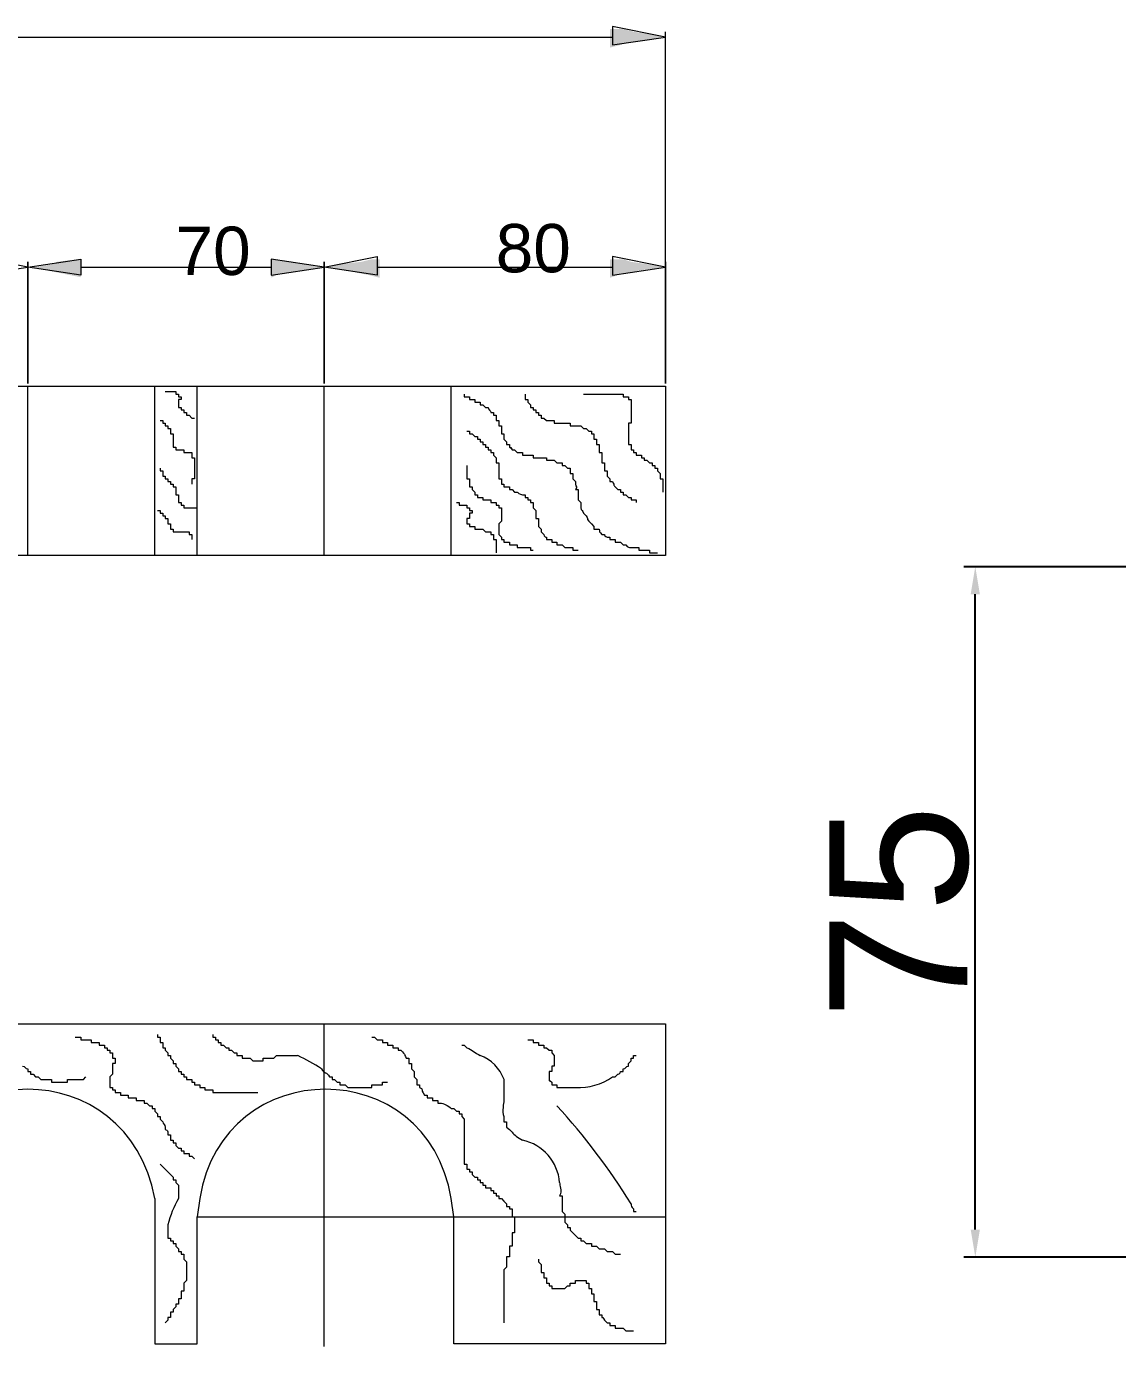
# Model space of a CAD drawing. Header units: millimetres. Extents: x -3009 to 55097, y -2803 to 5841.
# Drawn here: x 9743.6 to 9862.1, y 3608.5 to 3751.9 of the extents above; entities that cross this region are included whole.
import ezdxf

# ---------------------------------------------------------------- set-up
doc = ezdxf.new("R2010")
doc.units = ezdxf.units.MM
for name, color, linetype in [('DIM', 10, 'Continuous'), ('PDF2_Geometry', 7, 'Continuous'), ('PDF2_Solid Fills', 7, 'Continuous'), ('PDF2_Text', 7, 'Continuous')]:
    doc.layers.add(name, color=color, linetype=linetype)
doc.styles.add('PDF F1', font='arial.ttf')
doc.styles.get("Standard").update_dxf_attribs({"font": 'arial.ttf', "height": 15})
doc.dimstyles.new('DIM', dxfattribs={"dimtxt": 15, "dimasz": 3, "dimexe": 1.25, "dimexo": 0.625, "dimtad": 2, "dimtoh": 1, "dimdec": 0, "dimtxsty": 'Standard', "dimcen": 2.5, "dimclrd": 1, "dimclre": 4, "dimclrt": 1, "dimadec": 0, "dimazin": 0, "dimtfac": 1, "dimtdec": 0, "dimtmove": 0, "dimatfit": 3, "dimfxl": 1, "dimtfillclr": 4, "dimarcsym": 0})

# ---------------------------------------------------------------- blocks, each defined once
blk = doc.blocks.new('*D57')
at = {"layer": 'Defpoints', "color": 0, "transparency": 16777216}
for p in [(9846.64, 3693.25), (9871.16, 3693.25), (9871.16, 3618.25)]:
    blk.add_point(p, dxfattribs=at)
at = {"layer": 'DIM', "color": 4, "lineweight": -2, "transparency": 16777216}
for p, q in [((9870.54, 3693.25), (9845.39, 3693.25)), ((9870.54, 3618.25), (9845.39, 3618.25))]:
    blk.add_line(p, q, dxfattribs=at)
at = {"layer": 'DIM', "color": 1, "lineweight": -2, "transparency": 16777216}
blk.add_line((9846.64, 3621.25), (9846.64, 3690.25), dxfattribs=at)
at = {"layer": 'DIM', "color": 1, "transparency": 16777216}
for points in [[(9846.14, 3690.25), (9847.14, 3690.25), (9846.64, 3693.25)], [(9846.14, 3621.25), (9847.14, 3621.25), (9846.64, 3618.25)]]:
    blk.add_solid(points, dxfattribs=at)
at = {"layer": 'DIM', "color": 1, "transparency": 16777216, "insert": (9838.39, 3655.75), "char_height": 15, "attachment_point": 5, "rotation": 90}
blk.add_mtext('75', dxfattribs=at)

msp = doc.modelspace()

# ---------------------------------------------------------------- hatches: boundary and pattern name
at = {"layer": 'PDF2_Solid Fills', "transparency": 33554559}
for points in [[(9809.54, 3751.36), (9808.4, 3751.64), (9806.96, 3751.64), (9806.96, 3749.63), (9808.11, 3749.92), (9808.97, 3750.21), (9810.98, 3750.49), (9812.71, 3750.78), (9811.27, 3751.07)], [(9745.47, 3725.5), (9749.49, 3724.69), (9749.49, 3726.64), (9749.2, 3726.64), (9746.9, 3726.36), (9746.33, 3726.07), (9744.32, 3725.78)], [(9772.48, 3726.36), (9770.75, 3726.64), (9770.18, 3726.64), (9770.18, 3724.63), (9770.75, 3724.92), (9772.19, 3725.21), (9773.91, 3725.5), (9776.21, 3725.78), (9774.49, 3726.07)], [(9780.81, 3724.92), (9781.96, 3724.63), (9781.96, 3726.64), (9781.1, 3726.64), (9779.95, 3726.36), (9777.36, 3726.07), (9776.5, 3725.78), (9777.65, 3725.5), (9779.37, 3725.21)], [(9809.26, 3726.36), (9808.4, 3726.64), (9806.96, 3726.64), (9806.96, 3724.63), (9807.82, 3724.92), (9808.97, 3725.21), (9810.69, 3725.5), (9812.99, 3725.78), (9811.27, 3726.07)]]:
    msp.add_hatch(color=256, dxfattribs=at).paths.add_polyline_path(points)

# ---------------------------------------------------------------- linework, layer by layer
at = {"layer": 'PDF2_Geometry', "lineweight": 13}
for points in [[(9807.25, 3751.93), (9807.25, 3749.92), (9812.99, 3750.78)], [(9737.99, 3726.93), (9737.99, 3724.92), (9743.74, 3725.78)], [(9749.49, 3726.64), (9749.49, 3724.92), (9743.74, 3725.78)], [(9770.18, 3726.64), (9770.18, 3724.92), (9775.92, 3725.78)], [(9781.67, 3726.93), (9781.67, 3724.92), (9775.92, 3725.78)], [(9807.25, 3726.93), (9807.25, 3724.92), (9812.99, 3725.78)], [(9743.74, 3726.36), (9743.74, 3713.14)], [(9775.92, 3726.36), (9775.92, 3713.14)], [(9577.65, 3712.85), (9812.99, 3712.85), (9812.99, 3694.46), (9577.65, 3694.46)]]:
    msp.add_lwpolyline(points, close=True, dxfattribs=at)
for points in [[(9812.99, 3726.36), (9812.99, 3713.14), (9812.99, 3751.36)], [(9583.4, 3750.78), (9807.25, 3750.78)], [(9749.49, 3725.78), (9770.18, 3725.78)], [(9781.67, 3725.78), (9807.25, 3725.78)], [(9743.74, 3694.46), (9743.74, 3712.85)], [(9757.53, 3694.46), (9757.53, 3712.85)], [(9762.13, 3694.46), (9762.13, 3712.85)], [(9775.92, 3694.46), (9775.92, 3712.85)], [(9789.72, 3694.46), (9789.72, 3712.85)], [(9758.68, 3712.28), (9758.97, 3712.28), (9759.26, 3712.28), (9759.55, 3712.28), (9759.83, 3712.28), (9759.83, 3711.99), (9760.12, 3711.99), (9760.12, 3711.7), (9760.41, 3711.7), (9760.41, 3711.42), (9760.12, 3711.42)], [(9791.15, 3711.99), (9791.15, 3711.7), (9791.44, 3711.7), (9791.73, 3711.7), (9791.73, 3711.42), (9792.02, 3711.42), (9792.3, 3711.42), (9792.3, 3711.13), (9792.59, 3711.13), (9792.88, 3711.13), (9792.88, 3710.84), (9793.17, 3710.84)], [(9797.76, 3711.99), (9797.76, 3711.7), (9797.76, 3711.42), (9798.05, 3711.42), (9798.05, 3711.13), (9798.34, 3710.84), (9798.34, 3710.55), (9798.63, 3710.55), (9798.63, 3710.27), (9798.91, 3710.27), (9798.91, 3709.98), (9799.2, 3709.98), (9799.2, 3709.69), (9799.49, 3709.69), (9799.49, 3709.4), (9799.77, 3709.4), (9800.06, 3709.12), (9800.35, 3709.12), (9800.64, 3709.12), (9800.92, 3709.12), (9800.92, 3708.83), (9801.21, 3708.83), (9801.5, 3708.83), (9801.79, 3708.83), (9802.07, 3708.83), (9802.65, 3708.83), (9802.65, 3708.54), (9802.94, 3708.54), (9803.22, 3708.54), (9803.51, 3708.54), (9803.8, 3708.54), (9804.08, 3708.25), (9804.37, 3708.25), (9804.66, 3707.97), (9804.95, 3707.97), (9804.95, 3707.68), (9805.23, 3707.68), (9805.23, 3707.39), (9805.23, 3707.11), (9805.52, 3707.11), (9805.52, 3706.82), (9805.52, 3706.53), (9805.81, 3706.53), (9805.81, 3706.24), (9805.81, 3705.96), (9805.81, 3705.67), (9806.1, 3705.67), (9806.1, 3705.38), (9806.1, 3705.09), (9806.1, 3704.81), (9806.1, 3704.52), (9806.38, 3704.52), (9806.38, 3704.23), (9806.38, 3703.94), (9806.38, 3703.66), (9806.67, 3703.66), (9806.67, 3703.37), (9806.67, 3703.08), (9806.96, 3702.79), (9806.96, 3702.51), (9807.25, 3702.51)], [(9804.08, 3711.99), (9804.95, 3711.99), (9805.52, 3711.99)], [(9806.38, 3711.99), (9806.96, 3711.99)], [(9807.53, 3711.99), (9807.82, 3711.99), (9808.11, 3711.99), (9808.4, 3711.99), (9808.4, 3711.7), (9808.68, 3711.7), (9808.97, 3711.7), (9808.97, 3711.42), (9809.26, 3711.42), (9809.26, 3711.13), (9809.26, 3710.84)], [(9760.12, 3710.55), (9760.41, 3710.55), (9760.41, 3710.27), (9760.7, 3710.27), (9760.7, 3709.98), (9760.98, 3709.98), (9760.98, 3709.69), (9761.27, 3709.69), (9761.56, 3709.4), (9761.84, 3709.4)], [(9793.45, 3710.55), (9793.74, 3710.55)], [(9794.03, 3709.98), (9794.32, 3709.98), (9794.32, 3709.69), (9794.6, 3709.69), (9794.6, 3709.4), (9794.6, 3709.12), (9794.89, 3709.12), (9794.89, 3708.83), (9794.89, 3708.54), (9795.18, 3708.54), (9795.18, 3708.25), (9795.18, 3707.97), (9795.18, 3707.68), (9795.46, 3707.68), (9795.46, 3707.39), (9795.46, 3707.11), (9795.75, 3706.82), (9795.75, 3706.53), (9796.04, 3706.53), (9796.04, 3706.24)], [(9809.26, 3710.55), (9809.26, 3709.98), (9809.26, 3709.69), (9809.26, 3709.4), (9809.26, 3709.12), (9809.26, 3708.83), (9808.97, 3708.83), (9808.97, 3708.54), (9808.97, 3708.25), (9808.97, 3707.97), (9808.97, 3707.39)], [(9758.11, 3709.12), (9758.4, 3709.12), (9758.4, 3708.83), (9758.68, 3708.83), (9758.68, 3708.54), (9758.97, 3708.54), (9758.97, 3708.25), (9759.26, 3708.25), (9759.26, 3707.97), (9759.26, 3707.68), (9759.55, 3707.68), (9759.55, 3706.53), (9759.55, 3706.24), (9759.83, 3706.24), (9759.83, 3705.96), (9760.12, 3705.96), (9760.41, 3705.96), (9760.7, 3705.96), (9760.7, 3705.67), (9760.98, 3705.67), (9761.27, 3705.67), (9761.56, 3705.67), (9761.56, 3705.38), (9761.56, 3705.09), (9761.84, 3705.09), (9761.84, 3704.81)], [(9791.44, 3707.97), (9791.73, 3707.97), (9791.73, 3707.68), (9792.02, 3707.68), (9792.3, 3707.39), (9792.59, 3707.39), (9792.59, 3707.11), (9792.88, 3707.11), (9792.88, 3706.82), (9793.17, 3706.82), (9793.17, 3706.53), (9793.45, 3706.53), (9793.45, 3706.24), (9793.74, 3706.24), (9793.74, 3705.96), (9794.03, 3705.96), (9794.03, 3705.67), (9794.32, 3705.67), (9794.32, 3705.38), (9794.6, 3705.09), (9794.6, 3704.81), (9794.6, 3704.52), (9794.89, 3704.52), (9794.89, 3704.23), (9794.89, 3703.94), (9794.89, 3703.66), (9794.89, 3703.08), (9794.89, 3702.79), (9795.18, 3702.79), (9795.18, 3702.51), (9795.18, 3702.22), (9795.46, 3702.22), (9795.46, 3701.93), (9795.75, 3701.93), (9796.04, 3701.93), (9796.04, 3701.65), (9796.33, 3701.65)], [(9808.97, 3707.11), (9808.97, 3706.82), (9808.97, 3706.53), (9809.26, 3706.53), (9809.26, 3706.24), (9809.26, 3705.96), (9809.54, 3705.96), (9809.54, 3705.67), (9809.83, 3705.67), (9809.83, 3705.38), (9810.12, 3705.38), (9810.41, 3705.38), (9810.41, 3705.09), (9810.69, 3705.09), (9810.69, 3704.81), (9810.98, 3704.81), (9811.27, 3704.52), (9811.56, 3704.52), (9811.56, 3704.23), (9811.84, 3704.23), (9811.84, 3703.94), (9812.13, 3703.94), (9812.13, 3703.66), (9812.42, 3703.37), (9812.42, 3703.08), (9812.42, 3702.79), (9812.71, 3702.79), (9812.71, 3702.22), (9812.71, 3701.36)], [(9796.33, 3705.96), (9796.61, 3705.96), (9796.9, 3705.67), (9797.19, 3705.67), (9797.48, 3705.67), (9797.48, 3705.38), (9797.76, 3705.38), (9798.05, 3705.38)], [(9798.63, 3705.38), (9798.63, 3705.09), (9798.91, 3705.09), (9799.2, 3705.09), (9799.49, 3705.09), (9799.77, 3705.09), (9800.06, 3705.09), (9800.06, 3704.81), (9800.35, 3704.81), (9800.64, 3704.81), (9800.92, 3704.81), (9801.21, 3704.52), (9801.5, 3704.52), (9801.79, 3704.52), (9801.79, 3704.23), (9802.07, 3704.23), (9802.36, 3703.94), (9802.65, 3703.94), (9802.65, 3703.66), (9802.65, 3703.37), (9802.94, 3703.37), (9802.94, 3703.08), (9802.94, 3702.79), (9803.22, 3702.51), (9803.22, 3702.22)], [(9758.11, 3703.94), (9758.11, 3703.66), (9758.4, 3703.66), (9758.4, 3703.37), (9758.4, 3703.08), (9758.68, 3703.08), (9758.68, 3702.79), (9758.97, 3702.79), (9758.97, 3702.51), (9759.26, 3702.51), (9759.26, 3702.22), (9759.55, 3702.22), (9759.55, 3701.93), (9759.83, 3701.93), (9759.83, 3701.65), (9759.83, 3701.36), (9759.83, 3701.07), (9760.12, 3701.07), (9760.12, 3700.5), (9760.12, 3700.21), (9760.41, 3700.21), (9760.41, 3699.92), (9760.7, 3699.92), (9760.7, 3699.63), (9760.98, 3699.63), (9761.27, 3699.63), (9761.84, 3699.63), (9762.13, 3699.63)], [(9791.44, 3704.23), (9791.44, 3703.94), (9791.44, 3703.37), (9791.44, 3703.08), (9791.44, 3702.79), (9791.73, 3702.79), (9791.73, 3702.51), (9791.73, 3702.22), (9791.73, 3701.93), (9792.02, 3701.93), (9792.02, 3701.65), (9792.3, 3701.36), (9792.3, 3701.07), (9792.59, 3701.07), (9792.59, 3700.78), (9792.88, 3700.78), (9793.17, 3700.78), (9793.17, 3700.5), (9793.45, 3700.5), (9793.74, 3700.5), (9794.03, 3700.5), (9794.03, 3700.21), (9794.32, 3700.21), (9794.6, 3700.21), (9794.6, 3699.92), (9794.89, 3699.92), (9794.89, 3699.63), (9795.18, 3699.63), (9795.18, 3699.35)], [(9761.84, 3702.79), (9761.56, 3702.79), (9761.56, 3702.51), (9761.56, 3702.22)], [(9761.84, 3703.66), (9761.84, 3703.66)], [(9796.61, 3701.36), (9796.9, 3701.36)], [(9797.48, 3701.07), (9797.76, 3701.07), (9797.76, 3700.78), (9798.05, 3700.78), (9798.05, 3700.5), (9798.34, 3700.5), (9798.34, 3700.21), (9798.63, 3700.21), (9798.63, 3699.92), (9798.63, 3699.63), (9798.91, 3699.35), (9798.91, 3699.06), (9798.91, 3698.77), (9798.91, 3698.48), (9799.2, 3698.48), (9799.2, 3698.2), (9799.2, 3697.91), (9799.2, 3697.62), (9799.49, 3697.34), (9799.49, 3697.05), (9799.77, 3696.76)], [(9803.22, 3701.65), (9803.51, 3701.65), (9803.51, 3701.36), (9803.51, 3701.07), (9803.51, 3700.78), (9803.51, 3700.5), (9803.8, 3700.21), (9803.8, 3699.92), (9803.8, 3699.63)], [(9807.53, 3701.93), (9807.82, 3701.65), (9808.11, 3701.65), (9808.11, 3701.36), (9808.4, 3701.36), (9808.4, 3701.07), (9808.68, 3701.07), (9808.97, 3700.78), (9809.26, 3700.78), (9809.26, 3700.5), (9809.54, 3700.5), (9809.83, 3700.5), (9809.83, 3700.21)], [(9790.29, 3700.21), (9790.58, 3700.21), (9790.58, 3699.92), (9790.87, 3699.92), (9791.15, 3699.92), (9791.44, 3699.92), (9791.44, 3699.63), (9791.73, 3699.63), (9791.73, 3699.35), (9792.02, 3699.35), (9792.02, 3699.06), (9791.73, 3699.06), (9791.73, 3698.77), (9791.73, 3698.48), (9791.44, 3698.48), (9791.44, 3697.91), (9791.73, 3697.91), (9791.73, 3697.62), (9792.02, 3697.62), (9792.3, 3697.62), (9792.3, 3697.34), (9792.59, 3697.34), (9792.88, 3697.34), (9793.17, 3697.34), (9793.45, 3697.05), (9793.74, 3697.05), (9794.03, 3697.05), (9794.03, 3696.76), (9794.32, 3696.76), (9794.32, 3696.47), (9794.32, 3696.19), (9794.6, 3696.19), (9794.6, 3695.9), (9794.6, 3695.61)], [(9757.82, 3699.35), (9758.11, 3699.35), (9758.11, 3699.06), (9758.4, 3699.06), (9758.4, 3698.77), (9758.68, 3698.77), (9758.68, 3698.48), (9758.97, 3698.48), (9758.97, 3698.2), (9758.97, 3697.91), (9759.26, 3697.91), (9759.26, 3697.62), (9759.26, 3697.34), (9759.55, 3697.34), (9759.55, 3697.05), (9759.83, 3697.05)], [(9795.18, 3698.77), (9795.18, 3698.48), (9795.18, 3698.2), (9794.89, 3697.91), (9794.89, 3697.62), (9794.89, 3696.76), (9795.18, 3696.47), (9795.18, 3696.19), (9795.46, 3696.19), (9795.46, 3695.9), (9795.75, 3695.9), (9796.04, 3695.9), (9796.04, 3695.61), (9796.33, 3695.61), (9796.61, 3695.61), (9796.9, 3695.61), (9796.9, 3695.32), (9797.19, 3695.32), (9797.48, 3695.32), (9798.05, 3695.32), (9798.34, 3695.32), (9798.34, 3695.04), (9798.63, 3695.04)], [(9804.08, 3699.06), (9804.37, 3698.77)], [(9804.66, 3698.2), (9804.66, 3698.2)], [(9760.41, 3697.05), (9760.7, 3697.05), (9760.98, 3697.05), (9761.27, 3697.05), (9761.27, 3696.76), (9761.56, 3696.76), (9761.56, 3696.47), (9761.56, 3696.19)], [(9804.95, 3697.91), (9805.23, 3697.62), (9805.23, 3697.34), (9805.52, 3697.34), (9805.81, 3697.34)], [(9806.1, 3696.76), (9806.38, 3696.76)], [(9800.06, 3696.47), (9800.06, 3696.19), (9800.35, 3696.19), (9800.64, 3696.19), (9800.64, 3695.9), (9800.92, 3695.9), (9801.21, 3695.9), (9801.21, 3695.61), (9801.5, 3695.61), (9801.79, 3695.61), (9802.07, 3695.32), (9802.36, 3695.32), (9802.65, 3695.32), (9802.94, 3695.32), (9802.94, 3695.04), (9803.22, 3695.04), (9803.51, 3695.04)], [(9806.67, 3696.47), (9806.96, 3696.47), (9806.96, 3696.19), (9807.25, 3696.19), (9807.53, 3696.19), (9807.53, 3695.9), (9807.82, 3695.9), (9808.11, 3695.9), (9808.4, 3695.61), (9808.68, 3695.61)], [(9809.26, 3695.32), (9809.54, 3695.32), (9809.83, 3695.32), (9810.12, 3695.32), (9810.12, 3695.04), (9810.41, 3695.04), (9810.69, 3695.04), (9810.98, 3695.04), (9811.27, 3695.04), (9811.27, 3694.75), (9811.56, 3694.75), (9811.84, 3694.75), (9812.13, 3694.75)], [(9794.6, 3695.04), (9794.6, 3694.75)], [(9577.65, 3643.6), (9812.99, 3643.6), (9812.99, 3608.83), (9790, 3608.83), (9790, 3622.62), (9789.72, 3624.64)], [(9775.92, 3608.54), (9775.92, 3622.62), (9775.92, 3643.6)], [(9748.91, 3642.16), (9749.2, 3642.16), (9749.49, 3642.16), (9749.49, 3641.88), (9749.78, 3641.88), (9750.06, 3641.88), (9750.35, 3641.88), (9750.64, 3641.88), (9750.64, 3641.59), (9750.93, 3641.59), (9751.21, 3641.59), (9751.5, 3641.59), (9751.5, 3641.3), (9751.79, 3641.3), (9752.07, 3641.3), (9752.07, 3641.01), (9752.36, 3641.01), (9752.36, 3640.73), (9752.65, 3640.73), (9752.65, 3640.44), (9752.94, 3640.44), (9752.94, 3640.15), (9752.94, 3639.87), (9753.22, 3639.87), (9753.22, 3639.29), (9752.94, 3639.29), (9752.94, 3639), (9752.94, 3638.72), (9752.94, 3638.43), (9752.94, 3638.14), (9752.65, 3637.85), (9752.65, 3637.57), (9752.65, 3636.99), (9752.65, 3636.7), (9752.94, 3636.7), (9752.94, 3636.42), (9753.22, 3636.42), (9753.22, 3636.13), (9753.51, 3636.13), (9753.8, 3636.13), (9753.8, 3635.84), (9754.09, 3635.84), (9754.37, 3635.84), (9754.66, 3635.84), (9754.66, 3635.55), (9754.95, 3635.55), (9755.24, 3635.55), (9755.52, 3635.55), (9755.52, 3635.27), (9755.81, 3635.27), (9756.1, 3635.27), (9756.38, 3635.27), (9756.38, 3634.98), (9756.67, 3634.98), (9756.96, 3634.69), (9757.25, 3634.69), (9757.25, 3634.41), (9757.53, 3634.41), (9757.53, 3634.12), (9757.82, 3633.83), (9757.82, 3633.54), (9758.11, 3633.54), (9758.11, 3633.26), (9758.4, 3632.97)], [(9757.82, 3642.45), (9757.82, 3642.16), (9758.11, 3642.16), (9758.11, 3641.88), (9758.11, 3641.59), (9758.4, 3641.59), (9758.4, 3641.3), (9758.4, 3641.01), (9758.68, 3641.01), (9758.68, 3640.73), (9758.97, 3640.44), (9758.97, 3640.15), (9759.26, 3640.15), (9759.26, 3639.87), (9759.55, 3639.58), (9759.55, 3639.29), (9759.83, 3639.29), (9759.83, 3639), (9760.12, 3638.72), (9760.12, 3638.43), (9760.41, 3638.43), (9760.41, 3638.14), (9760.7, 3638.14), (9760.7, 3637.85), (9760.98, 3637.85), (9760.98, 3637.57), (9761.27, 3637.57), (9761.56, 3637.57), (9761.56, 3637.28), (9761.84, 3637.28), (9761.84, 3636.99), (9762.13, 3636.99), (9762.42, 3636.99), (9762.42, 3636.7), (9762.71, 3636.7), (9762.99, 3636.7), (9762.99, 3636.42), (9763.28, 3636.42), (9763.57, 3636.42), (9763.86, 3636.42), (9763.86, 3636.13), (9764.14, 3636.13), (9764.43, 3636.13), (9765.29, 3636.13), (9765.58, 3636.13)], [(9763.86, 3642.45), (9763.86, 3642.16), (9764.14, 3642.16), (9764.14, 3641.88), (9764.43, 3641.88), (9764.43, 3641.59), (9764.72, 3641.59), (9764.72, 3641.3), (9765.01, 3641.3), (9765.29, 3641.01), (9765.58, 3641.01), (9765.58, 3640.73), (9765.87, 3640.73), (9766.15, 3640.44), (9766.44, 3640.44), (9766.44, 3640.15), (9766.73, 3640.15), (9767.02, 3640.15), (9767.02, 3639.87), (9767.3, 3639.87), (9767.59, 3639.87), (9767.88, 3639.87), (9768.17, 3639.58), (9769.32, 3639.58), (9769.32, 3639.87), (9769.6, 3639.87), (9769.89, 3639.87), (9770.18, 3639.87), (9770.47, 3639.87), (9770.75, 3640.15), (9771.04, 3640.15), (9771.33, 3640.15), (9771.61, 3640.15), (9772.19, 3640.15)], [(9781.1, 3642.16), (9781.38, 3642.16), (9781.67, 3641.88), (9781.96, 3641.88), (9782.25, 3641.88), (9782.25, 3641.59), (9782.53, 3641.59), (9782.82, 3641.59), (9782.82, 3641.3), (9783.11, 3641.3), (9783.4, 3641.3), (9783.4, 3641.01), (9783.68, 3641.01), (9783.97, 3641.01), (9783.97, 3640.73), (9784.26, 3640.73)], [(9790.87, 3641.3), (9791.15, 3641.3), (9791.44, 3641.01)], [(9798.05, 3641.88), (9798.34, 3641.88), (9798.63, 3641.88), (9798.63, 3641.59), (9798.91, 3641.59), (9799.2, 3641.59), (9799.2, 3641.3), (9799.49, 3641.3), (9799.77, 3641.3), (9799.77, 3641.01), (9800.06, 3641.01), (9800.35, 3640.73), (9800.64, 3640.73), (9800.64, 3640.44), (9800.92, 3640.15), (9800.92, 3639.87), (9800.92, 3639.58), (9800.92, 3639.29), (9800.92, 3639), (9800.64, 3639), (9800.64, 3638.72), (9800.64, 3638.43), (9800.35, 3638.43), (9800.35, 3638.14), (9800.35, 3637.85), (9800.35, 3637.57)], [(9784.83, 3639.87), (9785.12, 3639.87), (9785.12, 3639.58), (9785.12, 3639.29), (9785.41, 3639.29), (9785.41, 3639), (9785.41, 3638.72), (9785.69, 3638.43), (9785.69, 3638.14), (9785.69, 3637.85), (9785.98, 3637.57), (9785.98, 3637.28), (9785.98, 3636.99), (9786.27, 3636.99), (9786.27, 3636.7)], [(9808.97, 3639), (9808.97, 3639.29), (9809.26, 3639.58), (9809.26, 3639.87), (9809.54, 3639.87), (9809.54, 3640.15), (9809.83, 3640.15)], [(9743.74, 3638.72), (9743.74, 3638.43), (9744.03, 3638.43), (9744.03, 3638.14), (9744.32, 3638.14), (9744.6, 3637.85), (9744.89, 3637.85), (9745.18, 3637.57), (9745.47, 3637.57), (9745.75, 3637.57), (9746.33, 3637.57), (9746.33, 3637.28)], [(9747.76, 3637.28), (9748.05, 3637.28), (9748.05, 3637.57), (9748.63, 3637.57), (9748.91, 3637.57), (9749.2, 3637.57), (9749.49, 3637.57), (9749.78, 3637.57), (9750.06, 3637.85)], [(9776.5, 3637.85), (9776.79, 3637.85), (9776.79, 3637.57), (9777.07, 3637.57), (9777.36, 3637.28), (9777.65, 3637.28), (9777.65, 3636.99), (9777.94, 3636.99), (9778.22, 3636.99), (9778.51, 3636.7), (9779.09, 3636.7), (9779.95, 3636.7), (9780.52, 3636.7), (9780.81, 3636.7), (9781.1, 3636.7), (9781.1, 3636.99), (9781.38, 3636.99), (9781.67, 3636.99), (9781.96, 3636.99), (9782.25, 3636.99), (9782.25, 3637.28), (9782.53, 3637.28), (9782.82, 3637.28)], [(9807.53, 3637.85), (9807.82, 3638.14)], [(9808.11, 3638.43), (9808.4, 3638.43), (9808.4, 3638.72)], [(9800.64, 3637.28), (9800.64, 3636.99), (9800.92, 3636.99), (9801.21, 3636.99), (9801.21, 3636.7), (9801.5, 3636.7), (9801.79, 3636.7), (9802.07, 3636.7), (9802.36, 3636.7), (9802.65, 3636.7)], [(9767.02, 3636.13), (9767.02, 3636.13)], [(9767.59, 3636.13), (9768.17, 3636.13), (9768.74, 3636.13)], [(9786.84, 3635.84), (9787.13, 3635.84), (9787.13, 3635.55), (9787.42, 3635.55), (9787.71, 3635.55), (9787.71, 3635.27), (9787.99, 3635.27), (9788.28, 3635.27), (9788.28, 3634.98), (9788.57, 3634.98)], [(9795.46, 3635.84), (9795.46, 3635.27)], [(9789.72, 3634.41), (9790, 3634.41), (9790.29, 3634.12), (9790.58, 3634.12), (9790.58, 3633.83), (9790.87, 3633.83), (9790.87, 3633.54), (9791.15, 3633.26), (9791.15, 3632.97), (9791.15, 3631.82), (9791.15, 3631.53), (9791.15, 3630.96), (9791.15, 3630.67), (9791.15, 3629.23), (9791.15, 3628.95), (9791.15, 3628.66), (9791.15, 3628.37), (9791.44, 3628.37), (9791.44, 3628.08), (9791.44, 3627.8), (9791.73, 3627.8), (9791.73, 3627.51), (9792.02, 3627.51), (9792.02, 3627.22), (9792.3, 3626.93), (9792.59, 3626.93), (9792.59, 3626.65), (9792.88, 3626.65), (9792.88, 3626.36), (9793.17, 3626.36), (9793.17, 3626.07), (9793.45, 3626.07), (9793.45, 3625.79), (9793.74, 3625.79), (9794.03, 3625.79), (9794.03, 3625.5), (9794.32, 3625.5), (9794.32, 3625.21), (9794.6, 3625.21), (9794.6, 3624.92), (9794.89, 3624.92), (9794.89, 3624.64), (9795.18, 3624.64), (9795.46, 3624.35), (9795.75, 3624.06), (9795.75, 3623.77), (9796.04, 3623.77), (9796.04, 3623.49), (9796.33, 3623.49), (9796.33, 3623.2), (9796.33, 3622.91), (9796.33, 3622.62), (9796.61, 3622.62), (9796.61, 3622.34), (9796.61, 3622.05), (9796.61, 3621.47), (9796.61, 3621.19), (9796.61, 3620.9), (9796.33, 3620.9), (9796.33, 3620.61), (9796.33, 3620.33), (9796.33, 3620.04), (9796.33, 3619.75), (9796.33, 3619.46), (9796.04, 3619.46), (9796.04, 3619.18), (9796.04, 3618.89), (9796.04, 3618.6), (9796.04, 3618.31), (9795.75, 3618.31), (9795.75, 3618.03), (9795.75, 3617.74), (9795.75, 3617.45), (9795.75, 3617.16), (9795.46, 3616.88), (9795.46, 3616.59), (9795.46, 3616.3), (9795.46, 3616.02), (9795.46, 3615.73), (9795.46, 3614.87), (9795.46, 3614.29)], [(9795.46, 3633.54), (9795.46, 3633.26), (9795.46, 3632.97), (9795.75, 3632.97), (9795.75, 3632.68), (9795.75, 3632.39), (9796.04, 3632.11), (9796.33, 3631.82)], [(9758.68, 3632.39), (9758.68, 3632.11)], [(9758.97, 3631.82), (9758.97, 3631.53), (9759.26, 3631.53), (9759.26, 3631.24), (9759.26, 3630.96), (9759.55, 3630.96), (9759.55, 3630.67), (9759.83, 3630.67), (9759.83, 3630.38), (9760.12, 3630.1), (9760.41, 3630.1), (9760.41, 3629.81), (9760.7, 3629.81), (9760.7, 3629.52), (9760.98, 3629.52), (9761.27, 3629.52), (9761.27, 3629.23), (9761.56, 3629.23), (9761.84, 3628.95)], [(9758.11, 3628.37), (9758.11, 3628.37)], [(9758.97, 3627.51), (9759.26, 3627.22), (9759.55, 3626.93), (9759.55, 3626.65), (9759.83, 3626.65), (9759.83, 3626.36), (9760.12, 3626.07), (9760.12, 3625.79), (9760.12, 3625.5), (9760.12, 3625.21)], [(9801.5, 3624.92), (9801.79, 3624.92), (9801.79, 3624.35), (9801.79, 3624.06), (9801.79, 3623.77), (9801.79, 3623.49), (9801.79, 3623.2), (9802.07, 3622.91), (9802.07, 3622.62), (9802.07, 3622.34), (9802.07, 3622.05), (9802.36, 3621.76), (9802.36, 3621.47), (9802.65, 3621.47), (9802.65, 3621.19), (9802.94, 3620.9), (9803.22, 3620.61), (9803.51, 3620.33), (9803.8, 3620.33), (9803.8, 3620.04), (9804.08, 3620.04), (9804.37, 3619.75), (9804.66, 3619.75), (9804.95, 3619.75), (9804.95, 3619.46), (9805.23, 3619.46), (9805.52, 3619.46), (9805.81, 3619.18), (9806.1, 3619.18), (9806.38, 3619.18), (9806.67, 3618.89)], [(9757.53, 3624.64), (9757.53, 3622.62), (9757.53, 3608.83), (9762.13, 3608.83), (9762.13, 3622.62), (9775.92, 3622.62), (9812.99, 3622.62)], [(9762.42, 3624.64), (9762.13, 3622.62)], [(9809.54, 3623.49), (9809.54, 3623.2), (9809.83, 3623.2)], [(9758.97, 3621.19), (9758.97, 3620.9), (9758.97, 3620.61), (9758.97, 3620.33), (9759.26, 3620.33), (9759.26, 3620.04), (9759.55, 3620.04), (9759.55, 3619.75), (9759.83, 3619.75), (9759.83, 3619.46), (9760.12, 3619.18), (9760.12, 3618.89), (9760.41, 3618.89), (9760.41, 3618.6), (9760.7, 3618.6), (9760.7, 3618.31), (9760.7, 3618.03), (9760.98, 3617.74), (9760.98, 3617.45), (9760.98, 3617.16)], [(9799.2, 3618.03), (9799.2, 3617.74), (9799.49, 3617.45), (9799.49, 3617.16), (9799.49, 3616.88), (9799.49, 3616.59), (9799.77, 3616.59), (9799.77, 3616.3), (9799.77, 3616.02), (9800.06, 3616.02), (9800.06, 3615.73), (9800.06, 3615.44), (9800.35, 3615.44), (9800.35, 3615.15), (9800.64, 3615.15), (9800.64, 3614.87), (9800.92, 3614.87)], [(9807.25, 3618.89), (9807.53, 3618.6), (9807.82, 3618.6), (9808.11, 3618.6)], [(9760.98, 3616.3), (9760.98, 3616.02), (9760.98, 3615.73), (9760.7, 3615.44), (9760.7, 3615.15), (9760.7, 3614.87), (9760.7, 3614.58), (9760.41, 3614.58), (9760.41, 3614.29), (9760.41, 3614), (9760.41, 3613.72), (9760.12, 3613.72), (9760.12, 3613.43), (9760.12, 3613.14), (9759.83, 3613.14), (9759.83, 3612.85), (9759.55, 3612.57), (9759.55, 3612.28), (9759.26, 3612.28), (9759.26, 3611.99), (9759.26, 3611.7), (9758.97, 3611.7), (9758.97, 3611.42), (9758.68, 3611.13)], [(9801.5, 3614.87), (9801.79, 3614.87), (9802.07, 3614.87), (9802.36, 3615.15), (9802.65, 3615.15), (9802.65, 3615.44), (9802.94, 3615.44), (9803.22, 3615.44), (9803.22, 3615.73), (9803.51, 3615.73)], [(9804.08, 3615.73), (9804.37, 3615.73), (9804.37, 3615.44), (9804.66, 3615.44), (9804.66, 3615.15), (9804.66, 3614.87), (9804.95, 3614.87), (9804.95, 3614.58), (9804.95, 3614.29), (9805.23, 3614.29), (9805.23, 3614), (9805.23, 3613.72), (9805.23, 3613.43), (9805.52, 3613.43), (9805.52, 3613.14), (9805.52, 3612.85), (9805.52, 3612.57), (9805.81, 3612.57), (9805.81, 3612.28), (9805.81, 3611.99), (9806.1, 3611.99), (9806.1, 3611.7)], [(9795.46, 3611.7), (9795.46, 3611.13)], [(9806.38, 3611.42), (9806.67, 3611.13), (9806.96, 3611.13), (9806.96, 3610.84), (9807.25, 3610.84), (9807.53, 3610.84), (9807.53, 3610.56), (9807.82, 3610.56), (9808.11, 3610.56), (9808.4, 3610.56), (9808.68, 3610.27), (9808.97, 3610.27), (9809.54, 3610.27)]]:
    msp.add_lwpolyline(points, dxfattribs=at)
for centre, radius, start, end in [((9765.01, 3622.62), 19.29, 56.5467, 65.3441), ((9791.44, 3636.13), 4.27, 19.6538, 70.3462), ((9803.61, 3642.98), 6.29, 266.5054, 305.3854), ((9749.26, 3587.02), 70.51, 31.6916, 42.5421), ((9796.38, 3625.94), 5.14, 4.6845, 77.6874), ((9769.6, 3619.18), 10.94, 150.0685, 166.3287)]:
    msp.add_arc(centre, radius, start, end, dxfattribs=at)
for points in [[(9760.12, 3711.42), (9760.12, 3711.13), (9760.12, 3710.84), (9760.12, 3710.55)], [(9805.52, 3711.99), (9805.81, 3711.99), (9806.1, 3711.99), (9806.38, 3711.99)], [(9806.96, 3711.99), (9807.53, 3711.99), (9807.25, 3711.99), (9807.53, 3711.99)], [(9793.17, 3710.84), (9793.17, 3710.84), (9793.45, 3710.55), (9793.45, 3710.55)], [(9793.74, 3710.55), (9793.74, 3710.27), (9794.03, 3710.27), (9794.03, 3709.98)], [(9809.26, 3710.84), (9809.26, 3710.84), (9809.26, 3710.55), (9809.26, 3710.55)], [(9808.97, 3707.39), (9808.97, 3707.39), (9808.97, 3707.11), (9808.97, 3707.11)], [(9796.04, 3706.24), (9796.33, 3705.96), (9796.04, 3706.53), (9796.33, 3705.96)], [(9798.05, 3705.38), (9798.34, 3705.38), (9798.34, 3705.38), (9798.63, 3705.38)], [(9761.84, 3704.81), (9761.84, 3704.52), (9761.84, 3704.23), (9761.84, 3703.66)], [(9761.84, 3703.66), (9761.84, 3703.08), (9761.84, 3703.37), (9761.84, 3702.79)], [(9807.25, 3702.51), (9807.53, 3701.93), (9807.25, 3702.22), (9807.53, 3701.93)], [(9796.33, 3701.65), (9796.33, 3701.65), (9796.61, 3701.36), (9796.61, 3701.36)], [(9796.9, 3701.36), (9796.9, 3701.36), (9797.19, 3701.07), (9797.48, 3701.07)], [(9803.22, 3702.22), (9803.22, 3701.93), (9803.51, 3701.93), (9803.22, 3701.65)], [(9803.8, 3699.63), (9803.8, 3699.35), (9804.08, 3699.35), (9804.08, 3699.06)], [(9795.18, 3699.35), (9795.18, 3699.06), (9795.18, 3698.77), (9795.18, 3698.77)], [(9804.37, 3698.77), (9804.66, 3698.48), (9804.37, 3698.48), (9804.66, 3698.2)], [(9804.66, 3698.2), (9804.95, 3697.91), (9804.95, 3697.91), (9804.95, 3697.91)], [(9759.83, 3697.05), (9760.12, 3697.05), (9760.41, 3697.05), (9760.41, 3697.05)], [(9799.77, 3696.76), (9799.77, 3696.47), (9800.06, 3696.47), (9800.06, 3696.47)], [(9805.81, 3697.34), (9805.81, 3697.05), (9805.81, 3697.05), (9806.1, 3696.76)], [(9806.38, 3696.76), (9806.38, 3696.76), (9806.38, 3696.47), (9806.67, 3696.47)], [(9794.6, 3695.61), (9794.6, 3695.32), (9794.6, 3695.04), (9794.6, 3695.04)], [(9808.68, 3695.61), (9808.97, 3695.32), (9808.97, 3695.32), (9809.26, 3695.32)], [(9784.26, 3640.73), (9784.83, 3640.15), (9784.55, 3640.44), (9784.83, 3639.87)], [(9791.44, 3641.01), (9792.02, 3640.73), (9792.3, 3640.44), (9792.88, 3640.15)], [(9757.53, 3624.64), (9754.66, 3640.44), (9732.82, 3640.44), (9729.95, 3624.64)], [(9789.72, 3624.64), (9787.13, 3640.44), (9765.01, 3640.44), (9762.42, 3624.64)], [(9772.19, 3640.15), (9772.48, 3640.15), (9772.76, 3640.15), (9773.05, 3640.15)], [(9743.17, 3639), (9743.45, 3639), (9743.45, 3638.72), (9743.74, 3638.72)], [(9775.64, 3638.72), (9775.92, 3638.14), (9776.21, 3638.43), (9776.5, 3637.85)], [(9807.25, 3637.85), (9807.53, 3637.85), (9807.53, 3637.85), (9807.53, 3637.85)], [(9807.82, 3638.14), (9807.82, 3638.14), (9808.11, 3638.14), (9808.11, 3638.43)], [(9808.4, 3638.72), (9808.68, 3638.72), (9808.68, 3639), (9808.97, 3639)], [(9746.33, 3637.28), (9746.9, 3637.28), (9747.48, 3637.28), (9747.76, 3637.28)], [(9786.27, 3636.7), (9786.84, 3636.42), (9786.27, 3636.7), (9786.84, 3635.84)], [(9795.46, 3637.57), (9795.46, 3636.99), (9795.46, 3636.7), (9795.46, 3635.84)], [(9800.35, 3637.57), (9800.35, 3637.28), (9800.35, 3637.57), (9800.64, 3637.28)], [(9802.65, 3636.7), (9802.94, 3636.7), (9803.22, 3636.7), (9803.22, 3636.7)], [(9765.58, 3636.13), (9766.15, 3636.13), (9766.44, 3636.13), (9767.02, 3636.13)], [(9767.02, 3636.13), (9767.3, 3636.13), (9767.3, 3636.13), (9767.59, 3636.13)], [(9788.57, 3634.98), (9788.86, 3634.98), (9789.43, 3634.69), (9789.72, 3634.41)], [(9795.46, 3635.27), (9795.46, 3634.98), (9795.18, 3634.12), (9795.46, 3633.54)], [(9758.4, 3632.97), (9758.4, 3632.68), (9758.68, 3632.68), (9758.68, 3632.39)], [(9758.68, 3632.11), (9758.97, 3632.11), (9758.97, 3631.82), (9758.97, 3631.82)], [(9796.33, 3631.82), (9796.61, 3631.53), (9796.9, 3631.24), (9797.48, 3630.96)], [(9758.11, 3628.37), (9758.4, 3628.08), (9758.68, 3627.8), (9758.97, 3627.51)], [(9801.5, 3626.36), (9801.5, 3626.07), (9801.79, 3625.5), (9801.5, 3624.92)], [(9760.12, 3625.21), (9760.12, 3624.92), (9760.12, 3624.92), (9760.12, 3624.64)], [(9809.26, 3624.06), (9809.26, 3623.77), (9809.26, 3623.77), (9809.54, 3623.49)], [(9758.97, 3621.76), (9758.97, 3621.47), (9758.97, 3621.47), (9758.97, 3621.19)], [(9806.67, 3618.89), (9806.96, 3618.89), (9807.25, 3618.89), (9807.25, 3618.89)], [(9760.98, 3617.16), (9760.98, 3616.88), (9760.98, 3616.59), (9760.98, 3616.3)], [(9800.92, 3614.87), (9801.21, 3614.87), (9801.5, 3614.87), (9801.5, 3614.87)], [(9803.51, 3615.73), (9803.8, 3615.73), (9803.8, 3615.73), (9804.08, 3615.73)], [(9795.46, 3614.29), (9795.46, 3613.43), (9795.46, 3612.57), (9795.46, 3611.7)], [(9806.1, 3611.7), (9806.38, 3611.7), (9806.1, 3611.7), (9806.38, 3611.42)]]:
    msp.add_open_spline(points, degree=3, dxfattribs=at)

# ---------------------------------------------------------------- texts
at = {"layer": 'PDF2_Text', "char_height": 5.251, "attachment_point": 4, "style": 'PDF F1'}
for s, insert in [('70', (9759.79, 3727.52)), ('80', (9794.56, 3727.81))]:
    msp.add_mtext(s, dxfattribs=dict(at, insert=insert))

# ---------------------------------------------------------------- dimensions: what is measured, and where the dimension line sits
at = {"layer": 'DIM'}
dim = msp.add_linear_dim(base=(9846.64, 3693.25), p1=(9871.16, 3618.25), p2=(9871.16, 3693.25), angle=90, dimstyle='DIM', dxfattribs=at)
dim.commit()
dim.dimension.update_dxf_attribs({"geometry": '*D57', "text_midpoint": (9838.39, 3655.75)})

doc.saveas('drawing.dxf')
